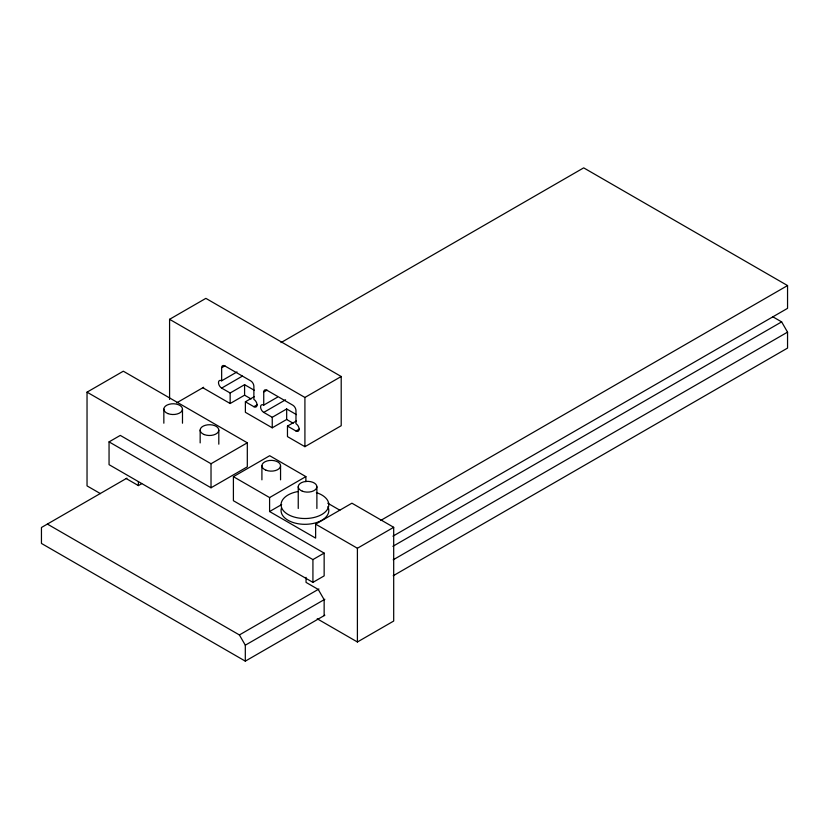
<?xml version="1.0" encoding="UTF-8"?>
<svg xmlns="http://www.w3.org/2000/svg" width="829" height="829" viewBox="0 0 829 829"><rect width="100%" height="100%" fill="white"/><g stroke="black" fill="none" stroke-linecap="round" stroke-linejoin="round"><path stroke-width="1.24" d="M169.582 399.454L169.582 319.31L205.872 298.367L341.206 376.501L341.206 425.723L304.917 446.676L287.466 436.603L287.466 426.096L296.347 420.966M100.433 493.628L87.035 485.898L87.035 392.158L123.314 371.205L247.311 442.8L247.311 466.841L211.022 487.784L120.288 435.401L109.055 441.878L109.055 464.665L312.927 582.372L324.149 575.886L324.149 553.098L233.405 500.716L233.405 476.675L269.694 455.722L305.88 476.613L305.88 481.69M254.368 390.324L244.586 384.677L230.151 392.998L221.654 388.096A4.466 2.58 60 0 1 218.493 382.625A4.466 2.58 60 0 1 221.654 380.801L221.654 367.744L224.928 365.848M176.753 402.801L203.654 387.267M281.01 342.605L583.689 167.862L787.55 285.559L787.55 308.347L392.946 536.166M221.654 380.801L237.011 371.941M221.654 388.096L242.4 376.117M202.836 387.744L230.151 403.516L244.586 395.184L251.104 398.956M293.197 423.256L286.668 419.484L272.244 427.816L245.384 412.303L245.384 401.796L254.265 396.666M296.461 414.624L286.668 408.966L272.244 417.298L263.736 412.396A4.466 2.58 60 0 1 260.586 406.925A4.466 2.58 60 0 1 263.736 405.101L263.736 392.044L267.021 390.148M126.91 478.146L41.45 527.493L41.45 543.441L245.311 661.138L324.854 615.222M245.384 401.796L253.881 406.697L257.156 404.811M263.736 405.101L277.394 397.226M263.736 412.396L285.58 399.785M126.205 478.561L138.391 485.597L141.686 483.69M169.582 319.31L304.917 397.454L341.206 376.501M87.035 392.158L211.022 463.743L247.311 442.8M287.466 426.096L295.974 430.997L299.248 429.111M233.405 476.675L269.591 497.566L305.88 476.613M269.591 497.566L269.591 511.534L281.684 504.55M269.591 511.534L315.631 538.114L315.631 524.146L351.921 503.193L393.692 527.306L393.692 621.045L357.403 641.988L317.206 618.786M109.055 441.878L312.927 559.585L324.149 553.098M380.615 520.498L787.55 285.559M315.631 524.146L357.403 548.259L393.692 527.306M47.367 524.073L239.394 634.941L318.937 589.015M392.884 546.321L781.633 321.88L787.55 332.139L787.55 348.087L393.195 575.761M245.311 661.138L245.311 645.19L324.854 599.274M393.195 559.813L787.55 332.139M772.701 316.73L781.633 321.88M327.807 503.244L339.859 510.208M239.394 634.941L245.311 645.19M357.403 548.259L357.403 641.988M324.149 615.626L324.149 599.678L318.232 589.429L306.046 582.393L306.046 577.357M316.885 486.737L316.885 508.478M312.927 559.585L312.927 582.372M304.917 397.454L304.917 446.676M298.243 486.737L298.243 508.478M286.668 408.966L286.668 419.484M280.554 465.763L280.554 479.836M272.244 417.298L272.244 427.816M261.912 465.763L261.912 479.836M244.586 384.677L244.586 395.184M230.151 392.998L230.151 403.516M218.804 430.116L218.804 444.178M211.022 463.743L211.022 487.784M200.162 430.116L200.162 442.904M182.484 409.143L182.484 423.204M163.841 409.143L163.841 423.204M138.391 481.825L138.391 485.597M316.377 492.633A23.886 13.792 0 0 1 322.222 514.249A23.886 13.792 0 0 1 284.544 511.907A23.886 13.792 0 0 1 298.212 491.504M327.849 506.643A23.886 13.792 0 0 1 306.637 524.28A23.886 13.792 0 0 1 281.3 508.56M253.881 406.697A4.466 2.58 60 0 0 257.042 404.884A4.466 2.58 60 0 0 253.881 399.412L253.881 386.345A4.466 2.58 60 0 0 250.731 380.884L224.814 365.921A4.466 2.58 60 0 0 221.654 367.744M295.974 430.997A4.466 2.58 60 0 0 299.124 429.173A4.466 2.58 60 0 0 295.974 423.712L295.974 410.645A4.466 2.58 60 0 0 292.813 405.184L266.897 390.221A4.466 2.58 60 0 0 263.736 392.044M302.336 491.193A9.316 5.378 0 0 0 316.854 487.12A9.316 5.378 0 0 0 303.487 481.898A9.316 5.378 0 0 0 302.336 491.193M266.016 470.219A9.316 5.378 0 0 0 280.534 466.147A9.316 5.378 0 0 0 267.166 460.924A9.316 5.378 0 0 0 266.016 470.219M167.935 413.598A9.316 5.378 0 0 0 182.453 409.526A9.316 5.378 0 0 0 169.085 404.303A9.316 5.378 0 0 0 167.935 413.598M204.255 434.572A9.316 5.378 0 0 0 218.783 430.5A9.316 5.378 0 0 0 205.405 425.267A9.316 5.378 0 0 0 204.255 434.572"/></g></svg>
